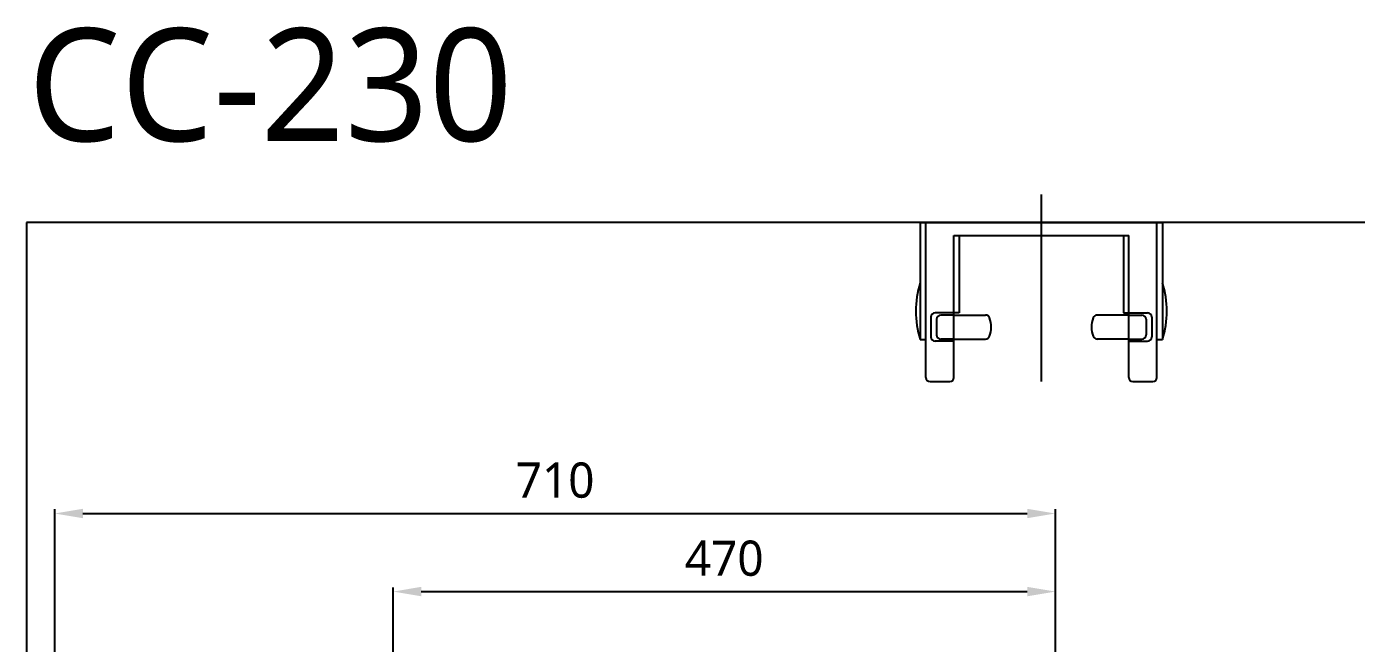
# Model space of a CAD drawing. Header units: millimetres. Extents: x 6575 to 9132, y 125 to 2418.
# Drawn here: x 6740 to 7683, y 1980 to 2418 of the extents above; entities that cross this region are included whole.
import ezdxf

# ---------------------------------------------------------------- set-up
doc = ezdxf.new("R2010")
doc.units = ezdxf.units.MM
doc.header["$LTSCALE"] = 0.5
for name, color, linetype in [('1', 1, 'Continuous'), ('4', 4, 'Continuous'), ('6', 6, 'Continuous')]:
    doc.layers.add(name, color=color, linetype=linetype)
doc.styles.add('GHS', font='romans', dxfattribs={"bigfont": 'ghs'})
doc.styles.get("Standard").update_dxf_attribs({"font": 'NanumGothic.ttf'})
doc.dimstyles.new('ISO-25', dxfattribs={"dimtxt": 20, "dimasz": 20, "dimexe": 3, "dimexo": 1, "dimgap": 5, "dimtad": 1, "dimtoh": 1, "dimdec": 0, "dimtxsty": 'Standard', "dimcen": 0, "dimclrd": 3, "dimclre": 3, "dimclrt": 2, "dimadec": 0, "dimazin": 0, "dimtfac": 1, "dimtdec": 0, "dimtmove": 0, "dimatfit": 3, "dimfxl": 0, "dimarcsym": 0})

# ---------------------------------------------------------------- blocks, each defined once
blk = doc.blocks.new('*D60')
at = {"color": 3, "lineweight": -2}
for p, q in [((6759.64, 1947.83), (6759.64, 2075.29)), ((6779.64, 2072.29), (7449.62, 2072.29)), ((7469.62, 1754.83), (7469.62, 2075.29))]:
    blk.add_line(p, q, dxfattribs=at)
at = {"color": 3}
for points in [[(6779.64, 2075.62), (6779.64, 2068.96), (6759.64, 2072.29)], [(7449.62, 2075.62), (7449.62, 2068.96), (7469.62, 2072.29)]]:
    blk.add_solid(points, dxfattribs=at)
at = {"layer": 'Defpoints', "color": 0}
for p in [(7469.62, 2072.29), (6759.64, 1946.83), (7469.62, 1753.83)]:
    blk.add_point(p, dxfattribs=at)
at = {"color": 2, "insert": (7114.63, 2095.81), "char_height": 25, "attachment_point": 5}
blk.add_mtext('710', dxfattribs=at)
blk = doc.blocks.new('*D61')
at = {"color": 3, "lineweight": -2}
for p, q in [((6999.64, 1824.73), (6999.64, 2019.89)), ((7469.64, 1754.83), (7469.64, 2019.89)), ((7019.64, 2016.89), (7449.64, 2016.89))]:
    blk.add_line(p, q, dxfattribs=at)
at = {"color": 3}
for points in [[(7019.64, 2020.23), (7019.64, 2013.56), (6999.64, 2016.89)], [(7449.64, 2020.23), (7449.64, 2013.56), (7469.64, 2016.89)]]:
    blk.add_solid(points, dxfattribs=at)
at = {"layer": 'Defpoints', "color": 0}
for p in [(7469.64, 2016.89), (6999.64, 1823.73), (7469.64, 1753.83)]:
    blk.add_point(p, dxfattribs=at)
at = {"color": 2, "insert": (7234.64, 2040.41), "char_height": 25, "attachment_point": 5}
blk.add_mtext('470', dxfattribs=at)

msp = doc.modelspace()

# ---------------------------------------------------------------- linework, layer by layer
at = {"layer": '1'}
msp.add_line((7459.64, 2165.86), (7459.64, 2298.62), dxfattribs=at)
at = {"layer": '4'}
for p, q in [((7373.64, 2278.86), (7545.64, 2278.86)), ((7373.64, 2278.86), (7373.64, 2195.86)), ((7377.64, 2168.86), (7377.64, 2278.86)), ((7541.64, 2168.86), (7541.64, 2278.86)), ((7545.64, 2278.86), (7545.64, 2195.86)), ((7397.64, 2269.56), (7521.64, 2269.56)), ((7397.64, 2168.86), (7397.64, 2269.56)), ((7401.41, 2269.56), (7401.41, 2214.56)), ((7517.86, 2269.56), (7517.86, 2214.56)), ((7521.64, 2168.86), (7521.64, 2269.56)), ((7381.26, 2211.56), (7381.26, 2197.56)), ((7397.64, 2214.56), (7384.26, 2214.56)), ((7385.26, 2210.06), (7385.26, 2199.06)), ((7397.64, 2213.06), (7388.26, 2213.06)), ((7401.41, 2214.56), (7397.64, 2214.56)), ((7397.64, 2213.06), (7420.09, 2213.06)), ((7521.64, 2213.06), (7499.18, 2213.06)), ((7517.86, 2214.56), (7521.64, 2214.56)), ((7521.64, 2214.56), (7535.01, 2214.56)), ((7521.64, 2213.06), (7531.01, 2213.06)), ((7534.01, 2210.06), (7534.01, 2199.06)), ((7538.01, 2211.56), (7538.01, 2197.56)), ((7373.64, 2195.86), (7377.64, 2195.86)), ((7397.64, 2194.56), (7384.26, 2194.56)), ((7397.64, 2196.06), (7388.26, 2196.06)), ((7397.64, 2196.06), (7420.09, 2196.06)), ((7521.64, 2196.06), (7499.18, 2196.06)), ((7521.64, 2196.06), (7531.01, 2196.06)), ((7521.64, 2194.56), (7535.01, 2194.56)), ((7541.64, 2195.86), (7545.64, 2195.86)), ((7380.64, 2165.86), (7394.64, 2165.86)), ((7524.64, 2165.86), (7538.64, 2165.86))]:
    msp.add_line(p, q, dxfattribs=at)
for centre, radius, start, end in [((7438.81, 2215.86), 68.18, 162.94091, 197.05909), ((7480.46, 2215.86), 68.18, 342.94091, 17.05909), ((7384.26, 2211.56), 3, 90, 180), ((7388.26, 2210.06), 3, 90, 180), ((7420.09, 2210.06), 3, 20.74303, 90), ((7405.57, 2204.56), 18.53, 339.25697, 20.74303), ((7513.7, 2204.56), 18.53, 159.25697, 200.74303), ((7499.18, 2210.06), 3, 90, 159.25697), ((7531.01, 2210.06), 3, 0, 90), ((7535.01, 2211.56), 3, 0, 90), ((7388.26, 2199.06), 3, 180, 270), ((7531.01, 2199.06), 3, 270, 0), ((7384.26, 2197.56), 3, 180, 270), ((7420.09, 2199.06), 3, 270, 339.25697), ((7499.18, 2199.06), 3, 200.74303, 270), ((7535.01, 2197.56), 3, 270, 0), ((7380.64, 2168.86), 3, 180, 270), ((7394.64, 2168.86), 3, 270, 0), ((7524.64, 2168.86), 3, 180, 270), ((7538.64, 2168.86), 3, 270, 0)]:
    msp.add_arc(centre, radius, start, end, dxfattribs=at)
at = {"layer": '6'}
for p, q in [((9131.55, 2278.86), (6739.64, 2278.86)), ((6739.64, 2278.86), (6739.64, 353.83))]:
    msp.add_line(p, q, dxfattribs=at)

# ---------------------------------------------------------------- texts
at = {"insert": (6740.49, 2416.53), "char_height": 80, "width": 1226.2054, "attachment_point": 1, "style": 'GHS'}
msp.add_mtext('{\\fNanumGothic|b0|i0|c0|p50;CC-230}', dxfattribs=at)

# ---------------------------------------------------------------- dimensions: what is measured, and where the dimension line sits
for base, p1, p2, picture, middle in [((7469.62, 2072.29), (6759.64, 1946.83), (7469.62, 1753.83), '*D60', (7114.63, 2072.29)), ((7469.64, 2016.89), (6999.64, 1823.73), (7469.64, 1753.83), '*D61', (7234.64, 2016.89))]:
    dim = msp.add_linear_dim(base=base, p1=p1, p2=p2, dimstyle='ISO-25', override={"dimscale": 1, "dimtxt": 25, "dimgap": 10, "dimarcsym": 1})
    dim.commit()
    dim.dimension.update_dxf_attribs({"geometry": picture, "text_midpoint": middle, "dimtype": 160})

doc.saveas('drawing.dxf')
